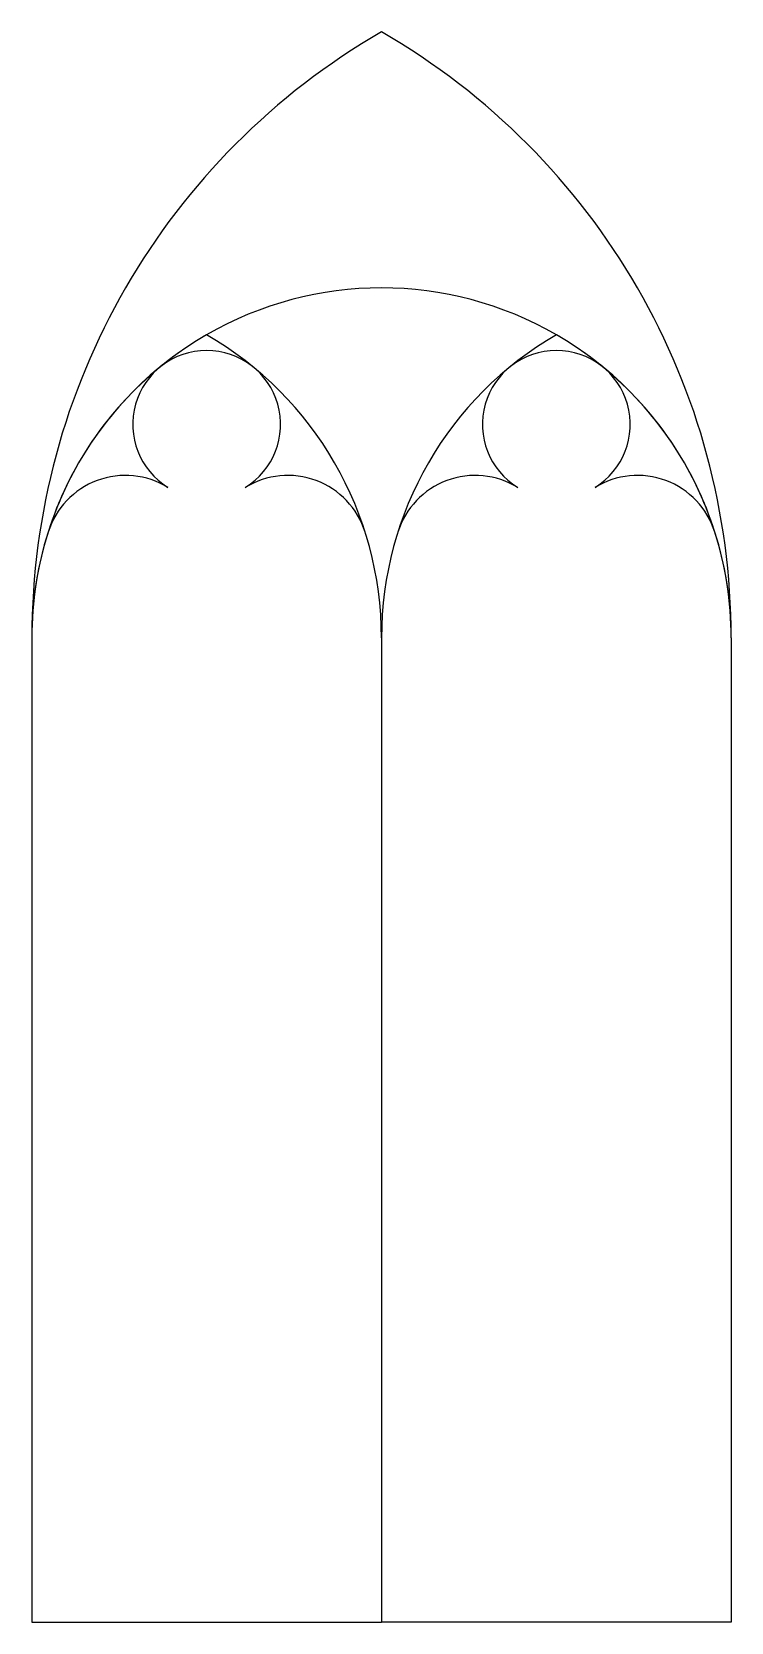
# Model space of a CAD drawing. Extents: x -18 to 18, y -50.8 to 31.3.
import ezdxf

# ---------------------------------------------------------------- set-up
doc = ezdxf.new("R2010")
doc.units = 0
doc.layers.add('MODELSKETCH_VISIBLE', color=7, linetype='CONTINUOUS')

msp = doc.modelspace()

# ---------------------------------------------------------------- linework, layer by layer
at = {"layer": 'MODELSKETCH_VISIBLE'}
for p, q in [((-18.043, 0), (-18.043, -50.763)), ((0, 0), (0, -50.763)), ((18.043, 0), (18.043, -50.763)), ((-18.043, -50.763), (0, -50.763)), ((18.043, -50.763), (0, -50.763))]:
    msp.add_line(p, q, dxfattribs=at)
for centre, radius, start, end in [((18.043, 0), 36.085, 120, 180), ((18.043, 0), 36.085, 120, 180), ((-18.043, 0), 36.085, 0, 60), ((-18.043, 0), 36.085, 0, 60), ((0, 0), 18.043, 60, 180), ((0, 0), 18.043, 0, 120), ((0, 0), 18.043, 120, 129.34571), ((-18.043, 0), 18.043, 0, 60), ((18.043, 0), 18.043, 120, 180), ((0, 0), 18.043, 50.65429, 60), ((-9.021, 11.004), 3.813, 301.55645, 238.44355), ((9.021, 11.004), 3.813, 301.55645, 238.44355), ((0, 0), 18.043, 129.34571, 162.41205), ((0, 0), 18.043, 17.58795, 50.65429), ((-13.208, 4.187), 4.187, 58.44355, 162.41205), ((-4.835, 4.187), 4.187, 17.58795, 121.55645), ((4.835, 4.187), 4.187, 58.44355, 162.41205), ((13.208, 4.187), 4.187, 17.58795, 121.55645), ((0, 0), 18.043, 162.41205, 180), ((0, 0), 18.043, 0, 17.58795)]:
    msp.add_arc(centre, radius, start, end, dxfattribs=at)

doc.saveas('drawing.dxf')
